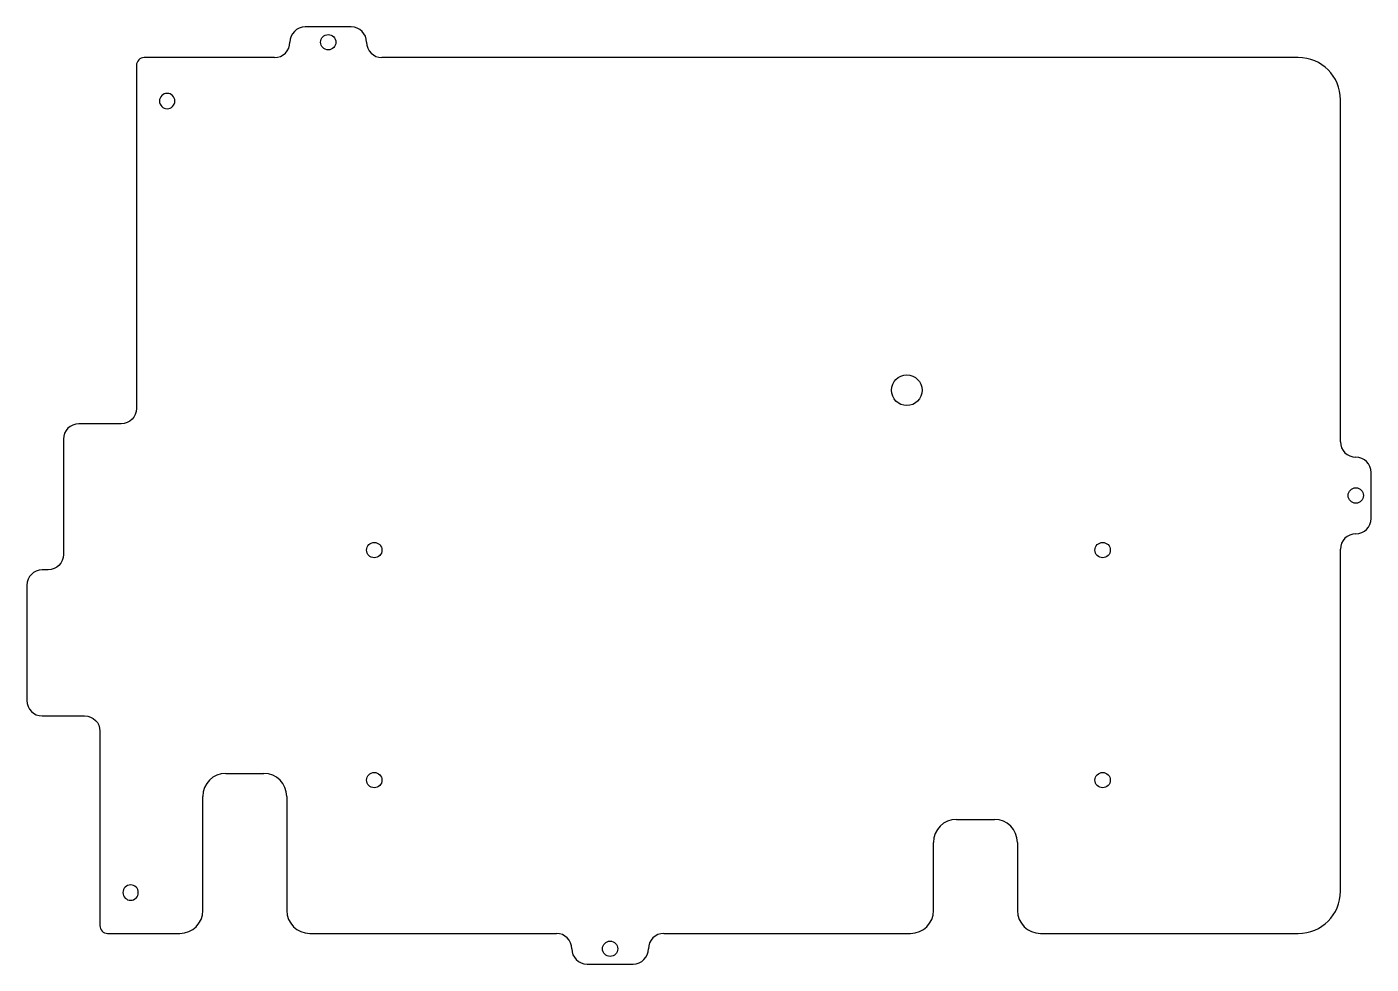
# Model space of a CAD drawing. Header units: millimetres. Extents: x -88 to 88, y -61 to 61.
import ezdxf

# ---------------------------------------------------------------- set-up
doc = ezdxf.new("R2010")
doc.units = ezdxf.units.MM
doc.layers.get('0').update_dxf_attribs({"linetype": 'CONTINUOUS'})

msp = doc.modelspace()

# ---------------------------------------------------------------- linework, layer by layer
for p, q in [((-45.33, 61.12), (-51.33, 61.12)), ((-73.33, 56.1), (-73.33, 11.35)), ((-55.33, 57.12), (-72.33, 57.12)), ((78.12, 57.12), (-41.33, 57.12)), ((83.62, 7), (83.62, 51.62)), ((-75.33, 9.35), (-80.85, 9.35)), ((-82.85, 7.35), (-82.85, -7.7)), ((87.62, -3), (87.62, 3)), ((83.62, -51.62), (83.62, -7)), ((-84.85, -9.7), (-85.62, -9.7)), ((-87.62, -11.7), (-87.62, -26.75)), ((-85.62, -28.75), (-80.09, -28.75)), ((-78.09, -30.75), (-78.09, -56.1)), ((-61.68, -36.24), (-56.74, -36.24)), ((-64.68, -54.12), (-64.68, -39.24)), ((-53.74, -39.24), (-53.74, -54.12)), ((33.57, -42.24), (38.51, -42.24)), ((30.57, -54.12), (30.57, -45.24)), ((41.51, -45.24), (41.51, -54.12)), ((-77.09, -57.12), (-67.68, -57.12)), ((-50.74, -57.12), (-18.59, -57.12)), ((-4.59, -57.12), (27.57, -57.12)), ((44.51, -57.12), (78.12, -57.12)), ((-14.59, -61.12), (-8.59, -61.12))]:
    msp.add_line(p, q)
for centre, radius in [((-48.33, 59.12), 1), ((27.09, 13.73), 2), ((85.62, 0), 1), ((-42.33, -7.12), 1), ((52.62, -7.12), 1), ((-42.33, -37.12), 1), ((52.62, -37.12), 1), ((-11.59, -59.12), 1)]:
    msp.add_circle(centre, radius)
for centre, radius, start, end in [((-51.33, 59.12), 2, 90, 180), ((-45.33, 59.12), 2, 0, 90), ((-55.33, 59.12), 2, 270, 360), ((-41.33, 59.12), 2, 180, 270), ((-72.33, 56.12), 1, 90, 181.1396), ((78.12, 51.62), 5.5, 0, 90), ((85.62, 7), 2, 180, 270), ((85.62, 3), 2, 0, 90), ((85.62, -3), 2, 270, 360), ((85.62, -7), 2, 90, 180), ((-61.68, -39.24), 3, 90, 180), ((-56.74, -39.24), 3, 0, 90), ((33.57, -45.24), 3, 90, 180), ((38.51, -45.24), 3, 0, 90), ((78.12, -51.62), 5.5, 270, 360), ((-67.68, -54.12), 3, 270, 360), ((-50.74, -54.12), 3, 180, 270), ((27.57, -54.12), 3, 270, 360), ((44.51, -54.12), 3, 180, 270), ((-77.09, -56.12), 1, 178.7151, 270), ((-18.59, -59.12), 2, 0, 90), ((-4.59, -59.12), 2, 90, 180), ((-14.59, -59.12), 2, 180, 270), ((-8.59, -59.12), 2, 270, 360)]:
    msp.add_arc(centre, radius, start, end)
for points in [[(-68.33, 51.45), (-68.33, 50.9), (-68.78, 50.45), (-69.33, 50.45), (-69.88, 50.45), (-70.33, 50.9), (-70.33, 51.45), (-70.33, 52.01), (-69.88, 52.45), (-69.33, 52.45), (-68.78, 52.45), (-68.33, 52.01), (-68.33, 51.45)], [(-73.09, -51.8), (-73.09, -52.35), (-73.54, -52.8), (-74.09, -52.8), (-74.65, -52.8), (-75.09, -52.35), (-75.09, -51.8), (-75.09, -51.24), (-74.65, -50.8), (-74.09, -50.8), (-73.54, -50.8), (-73.09, -51.24), (-73.09, -51.8)]]:
    msp.add_open_spline(points, degree=3, knots=[-4, -4, -4, -4, -3, -3, -3, -2, -2, -2, -1, -1, -1, 0, 0, 0, 0])
for points in [[(-73.33, 11.35), (-73.33, 10.25), (-74.22, 9.35), (-75.33, 9.35)], [(-80.85, 9.35), (-81.96, 9.35), (-82.85, 8.46), (-82.85, 7.35)], [(-82.85, -7.7), (-82.85, -8.8), (-83.75, -9.7), (-84.85, -9.7)], [(-85.62, -9.7), (-86.72, -9.7), (-87.62, -10.59), (-87.62, -11.7)], [(-87.62, -26.75), (-87.62, -27.85), (-86.72, -28.75), (-85.62, -28.75)], [(-80.09, -28.75), (-78.99, -28.75), (-78.09, -29.64), (-78.09, -30.75)]]:
    msp.add_open_spline(points, degree=3)

doc.saveas('drawing.dxf')
